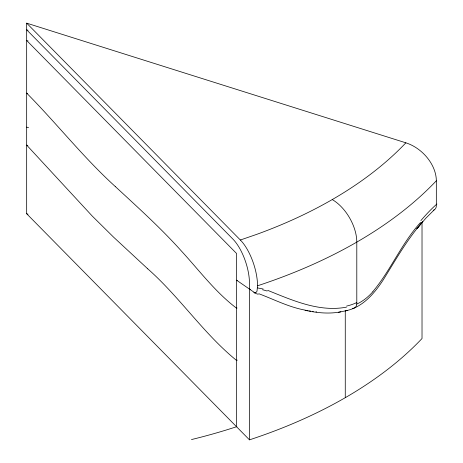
<?xml version="1.0" encoding="UTF-8"?>
<svg xmlns="http://www.w3.org/2000/svg" width="463" height="463" viewBox="0 0 463 463"><rect width="100%" height="100%" fill="white"/><g stroke="black" fill="none" stroke-linecap="round" stroke-linejoin="round"><path stroke-width="0.69" d="M422.019 222.755L422.019 338.522A450.563 260.131 0 0 1 249.47 439.85L249.47 283.269A33.515 13.531 71.8 0 0 232.895 239.093L26.669 29.806L28.046 30.245M237.264 280.456L236.547 280.179L254.714 292.709L256.022 292.541L257.006 291.227L257.532 285.787A34.725 14.023 71.8 0 0 240.361 240.008L26.669 23.15L26.669 213.75L249.47 439.85M345.265 397.688L345.265 310.488M26.669 23.15L405.86 142.824A34.725 24.88 43.4 0 1 436.331 180.79L436.331 205.804A8.102 5.811 43.3 0 1 433.194 210.312M420.583 222.431C401.566 243.306 390.917 270.033 372.889 291.574M434.196 209.872L425.885 218.171L416.914 228.635L422.8 221.592C407.318 239.221 395.72 259.743 383.422 279.594L383.057 280.173C374.133 293.826 362.263 307.629 345.45 310.858M237.044 307.999L236.547 308.184C215.249 292.049 199.159 270.305 181.201 250.807C160.678 227.929 137.789 207.349 115.258 186.496M237.299 360.139L236.512 360.388M240.361 240.008L256.479 234.446A431.956 249.389 0 0 0 332.243 199.57A432.077 249.459 0 0 0 405.86 142.824M305.059 310.32C316.75 312.832 328.979 314.157 340.803 311.825M338.494 312.311L347.678 310.384M346.474 307.154C319.024 312.351 292.552 300.325 267.66 290.342M315.945 311.813L316.605 311.877M257.532 287.911L263.146 289.005M312.664 311.408L313.318 311.495M310.702 311.119L309.4 310.905M308.103 310.679L306.807 310.441M305.511 310.181C289.074 307.287 274.223 299.497 258.748 293.71M255.2 292.604L253.782 292.228M249.47 289.097L250.304 289.346M28.052 40.912L26.669 40.478L236.547 253.464L236.547 426.736M26.669 213.75L28.052 214.184M27.705 93.445L26.669 93.115C56.851 123.598 83.409 157.565 115.212 186.456M27.849 145.475L26.669 145.098L92.241 216.053L113.609 237.183L147.749 268.835M26.669 127.111L28.55 127.719M236.269 360.202C203.425 333.424 179.661 296.962 147.784 268.864M236.888 426.62A424.426 245.043 0 0 1 191.462 439.566M257.532 285.787A466.872 269.547 0 0 0 356.799 242.103A466.797 269.501 0 0 0 436.325 180.79M332.243 199.57A34.725 20.048 60 0 1 356.799 242.103L356.799 303.919A8.184 5.232 66 0 1 352.528 308.335M356.759 302.588A81.5 52.255 -68 0 1 346.59 306.089M372.935 291.661A47.874 29.916 -65.7 0 1 356.794 304.058M420.89 220.608A110.125 29.302 -61.3 0 1 436.898 204.021M254.691 293.224A100.917 63.055 -27.4 0 1 258.244 294.277M262.602 289.769A110.09 71.238 -33.2 0 1 267.134 291.024"/></g></svg>
